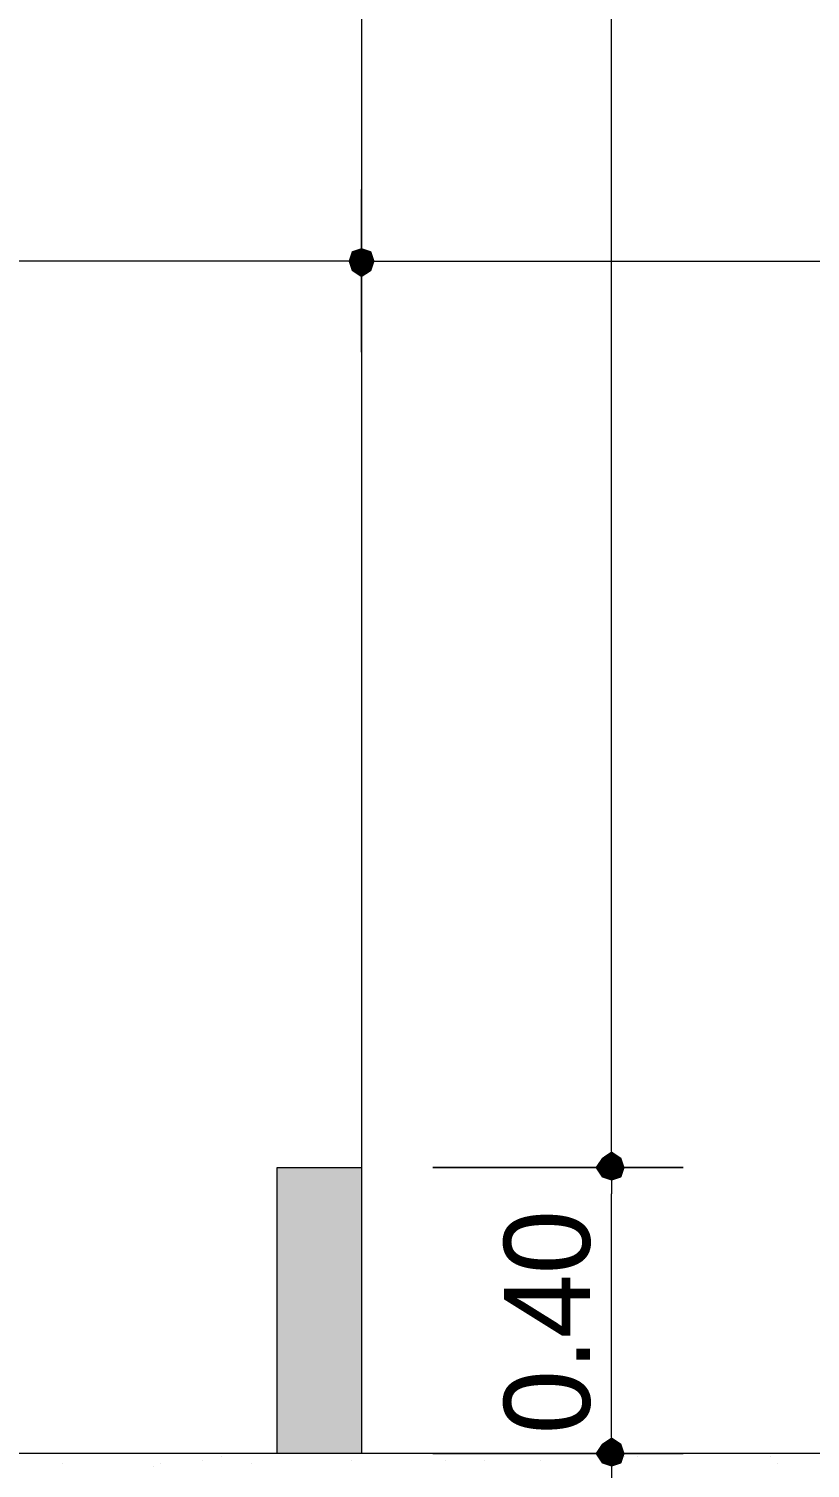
# Model space of a CAD drawing. Header units: millimetres. Extents: x 21 to 236, y 15 to 64.
# Drawn here: x 46.395 to 47.485, y 30.572 to 32.579 of the extents above; entities that cross this region are included whole.
import ezdxf

# ---------------------------------------------------------------- set-up
doc = ezdxf.new("R2010")
doc.units = ezdxf.units.MM
for name, color, linetype in [('PDF_0', 210, 'Continuous'), ('PDF_Cota', 90, 'Continuous'), ('PDF_Desnível', 7, 'Continuous'), ('PDF_Hachura', 30, 'Continuous'), ('PDF_Parede', 7, 'Continuous'), ('PDF_Text', 70, 'Continuous')]:
    doc.layers.add(name, color=color, linetype=linetype)
doc.layers.add('PDF_Grama', color=7, linetype='Continuous', true_color=0x397200)
doc.styles.add('PDF Comic Sans MS', font='comic.ttf')

msp = doc.modelspace()

# ---------------------------------------------------------------- linework, layer by layer
at = {"layer": 'PDF_0', "lineweight": 0}
for points in [[(46.8408, 32.2553), (46.8181, 32.2553)], [(46.877, 32.2553), (46.8997, 32.2553)], [(47.2079, 31.0135), (47.2079, 31.0316)], [(47.2079, 30.9727), (47.2079, 30.9545)], [(47.2079, 30.6146), (47.2079, 30.6327)], [(47.2079, 30.5738), (47.2079, 30.5512)]]:
    msp.add_lwpolyline(points, dxfattribs=at)
at = {"layer": 'PDF_0', "transparency": 33554559}
for points in [[(46.8453, 32.2689), (46.8408, 32.2553), (46.8589, 32.2553)], [(46.8453, 32.2689), (46.8589, 32.2553), (46.8408, 32.2553)], [(46.8589, 32.2553), (46.8589, 32.2735), (46.8453, 32.2689)], [(46.8589, 32.2735), (46.8453, 32.2689), (46.8589, 32.2553)], [(46.8725, 32.2689), (46.8589, 32.2553), (46.8589, 32.2735)], [(46.8589, 32.2553), (46.8725, 32.2689), (46.8589, 32.2735)], [(46.877, 32.2553), (46.8725, 32.2689), (46.8589, 32.2553)], [(46.877, 32.2553), (46.8589, 32.2553), (46.8725, 32.2689)], [(46.8408, 32.2553), (46.8589, 32.2553), (46.8453, 32.2417)], [(46.8408, 32.2553), (46.8453, 32.2417), (46.8589, 32.2553)], [(46.8589, 32.2553), (46.8453, 32.2417), (46.8589, 32.2327)], [(46.8453, 32.2417), (46.8589, 32.2553), (46.8589, 32.2327)], [(46.8589, 32.2327), (46.8725, 32.2417), (46.8589, 32.2553)], [(46.8725, 32.2417), (46.8589, 32.2553), (46.877, 32.2553)], [(46.8589, 32.2553), (46.8589, 32.2327), (46.8725, 32.2417)], [(46.8725, 32.2417), (46.877, 32.2553), (46.8589, 32.2553)], [(47.1943, 31.0044), (47.2079, 30.9908), (47.1852, 30.9908)], [(47.2079, 30.9908), (47.1943, 31.0044), (47.1852, 30.9908)], [(47.2079, 31.0135), (47.1943, 31.0044), (47.2079, 30.9908)], [(47.2079, 31.0135), (47.2079, 30.9908), (47.1943, 31.0044)], [(47.2215, 31.0044), (47.2079, 30.9908), (47.2079, 31.0135)], [(47.2215, 31.0044), (47.2079, 31.0135), (47.2079, 30.9908)], [(47.226, 30.9908), (47.2215, 31.0044), (47.2079, 30.9908)], [(47.2079, 30.9908), (47.226, 30.9908), (47.2215, 31.0044)], [(47.2079, 30.9908), (47.1852, 30.9908), (47.1943, 30.9772)], [(47.1852, 30.9908), (47.1943, 30.9772), (47.2079, 30.9908)], [(47.1943, 30.9772), (47.2079, 30.9727), (47.2079, 30.9908)], [(47.1943, 30.9772), (47.2079, 30.9908), (47.2079, 30.9727)], [(47.2079, 30.9727), (47.2079, 30.9908), (47.2215, 30.9772)], [(47.2079, 30.9908), (47.2215, 30.9772), (47.226, 30.9908)], [(47.2079, 30.9727), (47.2215, 30.9772), (47.2079, 30.9908)], [(47.2215, 30.9772), (47.2079, 30.9908), (47.226, 30.9908)], [(47.1943, 30.6055), (47.2079, 30.5919), (47.1852, 30.5919)], [(47.2079, 30.5919), (47.1943, 30.6055), (47.1852, 30.5919)], [(47.2079, 30.6146), (47.1943, 30.6055), (47.2079, 30.5919)], [(47.2079, 30.6146), (47.2079, 30.5919), (47.1943, 30.6055)], [(47.2215, 30.6055), (47.2079, 30.5919), (47.2079, 30.6146)], [(47.2215, 30.6055), (47.2079, 30.6146), (47.2079, 30.5919)], [(47.226, 30.5919), (47.2215, 30.6055), (47.2079, 30.5919)], [(47.2079, 30.5919), (47.226, 30.5919), (47.2215, 30.6055)], [(47.2079, 30.5919), (47.1852, 30.5919), (47.1943, 30.5783)], [(47.1852, 30.5919), (47.1943, 30.5783), (47.2079, 30.5919)], [(47.1943, 30.5783), (47.2079, 30.5738), (47.2079, 30.5919)], [(47.1943, 30.5783), (47.2079, 30.5919), (47.2079, 30.5738)], [(47.2079, 30.5738), (47.2079, 30.5919), (47.2215, 30.5783)], [(47.2079, 30.5919), (47.2215, 30.5783), (47.226, 30.5919)], [(47.2079, 30.5738), (47.2215, 30.5783), (47.2079, 30.5919)], [(47.2215, 30.5783), (47.2079, 30.5919), (47.226, 30.5919)]]:
    msp.add_solid(points, dxfattribs=at)
at = {"layer": 'PDF_Cota', "lineweight": 0}
for points in [[(47.2079, 31.0316), (47.2079, 34.7346), (47.2079, 34.6938)], [(48.477, 33.9731), (47.6611, 33.9731), (47.6611, 30.5919), (46.8589, 30.5919)], [(46.8181, 32.2553), (43.8992, 32.2553), (43.94, 32.2553)], [(46.8997, 32.2553), (48.4407, 32.2553)], [(47.2079, 30.6327), (47.2079, 30.9545)]]:
    msp.add_lwpolyline(points, dxfattribs=at)
for points in [[(46.8589, 32.355), (46.8589, 32.1284)], [(47.3076, 30.9908), (46.9586, 30.9908)], [(47.3076, 30.5919), (46.9586, 30.5919)]]:
    msp.add_lwpolyline(points, close=True, dxfattribs=at)
at = {"layer": 'PDF_Desnível', "lineweight": 9}
msp.add_lwpolyline([(46.8589, 34.7753), (46.8589, 30.5919), (43.8584, 30.5919)], dxfattribs=at)
at = {"layer": 'PDF_Grama', "lineweight": 20}
for points in [[(46.6187, 30.5919), (46.6187, 30.5919)], [(46.6368, 30.5829), (46.6368, 30.5829)], [(46.664, 30.5874), (46.664, 30.5874)], [(46.8453, 30.5829), (46.8453, 30.5829)], [(46.9767, 30.5829), (46.9767, 30.5829)], [(47.0311, 30.5829), (47.0311, 30.5829)], [(47.1082, 30.5829), (47.1082, 30.5829)], [(47.226, 30.5874), (47.226, 30.5874)], [(47.2441, 30.5874), (47.2441, 30.5874)], [(47.3756, 30.5919), (47.3756, 30.5919)], [(47.43, 30.5874), (47.43, 30.5874)], [(46.4419, 30.5783), (46.4419, 30.5783)], [(46.5688, 30.5738), (46.5688, 30.5738)], [(46.5779, 30.5783), (46.5779, 30.5783)], [(46.7048, 30.5783), (46.7048, 30.5783)], [(47.439, 30.5783), (47.439, 30.5783)]]:
    msp.add_lwpolyline(points, dxfattribs=at)
at = {"layer": 'PDF_Hachura', "transparency": 33554559}
for points in [[(46.8589, 30.9908), (46.7411, 30.9908), (46.8589, 30.5919)], [(46.7411, 30.9908), (46.8589, 30.5919), (46.7411, 30.5919)]]:
    msp.add_solid(points, dxfattribs=at)
at = {"layer": 'PDF_Parede', "lineweight": 20}
msp.add_lwpolyline([(46.8589, 30.9908), (46.8589, 30.5919), (46.7411, 30.5919), (46.7411, 30.9908)], close=True, dxfattribs=at)

# ---------------------------------------------------------------- texts
at = {"layer": 'PDF_Text', "insert": (47.1792, 30.6191), "char_height": 0.12003, "attachment_point": 7, "rotation": 90, "style": 'PDF Comic Sans MS'}
msp.add_mtext('0.40', dxfattribs=at)

doc.saveas('drawing.dxf')
